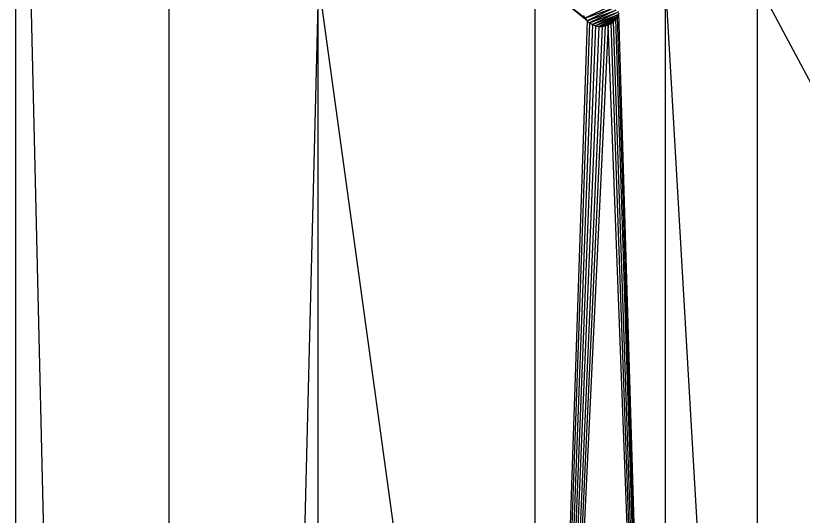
# Model space of a CAD drawing. Header units: millimetres. Extents: x -72 to 40, y 37 to 183.
# Drawn here: x -71.77 to -61.73, y 136.94 to 143.31 of the extents above; entities that cross this region are included whole.
import ezdxf

# ---------------------------------------------------------------- set-up
doc = ezdxf.new("R2010")
doc.units = ezdxf.units.MM
doc.layers.add('Shape2DView002', color=7, linetype='CONTINUOUS')

msp = doc.modelspace()

# ---------------------------------------------------------------- linework, layer by layer
at = {"layer": 'Shape2DView002'}
for p, q in [((-71.769, 65.219), (-71.769, 152.158)), ((-69.813, 67.165), (-71.769, 152.158)), ((-69.813, 67.165), (-69.813, 150.126)), ((-65.15, 123.73), (-67.922, 143.853)), ((-67.922, 143.853), (-67.922, 123.79)), ((-65.15, 123.73), (-65.15, 143.792)), ((-64.489, 143.249), (-65.15, 143.792)), ((-64.516, 143.281), (-65.15, 143.792)), ((-63.49, 123.693), (-63.49, 143.756)), ((-62.316, 123.668), (-63.49, 143.756)), ((-62.316, 123.668), (-62.316, 143.731)), ((-51.534, 123.433), (-62.316, 143.731)), ((-67.922, 143.462), (-69.813, 67.165)), ((-64.184, 143.441), (-64.516, 143.281)), ((-64.516, 143.281), (-64.156, 143.409)), ((-64.156, 143.409), (-64.489, 143.249)), ((-64.538, 143.317), (-64.516, 143.281)), ((-64.489, 143.249), (-64.124, 143.382)), ((-64.124, 143.382), (-64.457, 143.222)), ((-64.457, 143.222), (-64.088, 143.361)), ((-64.088, 143.361), (-64.421, 143.2)), ((-64.421, 143.2), (-64.094, 143.328)), ((-64.096, 143.323), (-64.382, 143.185)), ((-64.382, 143.185), (-64.109, 143.297)), ((-64.123, 143.272), (-64.102, 143.308)), ((-64.102, 143.308), (-64.086, 143.347)), ((-63.49, 123.693), (-64.102, 143.308)), ((-63.49, 123.693), (-64.086, 143.347)), ((-64.489, 143.249), (-65.15, 123.73)), ((-64.457, 143.222), (-65.15, 123.73)), ((-64.421, 143.2), (-65.15, 123.73)), ((-64.219, 143.196), (-65.15, 123.73)), ((-64.516, 143.281), (-64.489, 143.249)), ((-64.489, 143.249), (-64.457, 143.222)), ((-64.457, 143.222), (-64.421, 143.2)), ((-64.421, 143.2), (-64.382, 143.185)), ((-64.115, 143.286), (-64.341, 143.177)), ((-64.341, 143.177), (-64.127, 143.268)), ((-64.141, 143.253), (-64.299, 143.176)), ((-64.299, 143.176), (-64.149, 143.243)), ((-64.173, 143.224), (-64.258, 143.183)), ((-64.258, 143.183), (-64.176, 143.221)), ((-64.258, 143.183), (-64.219, 143.196)), ((-64.219, 143.196), (-64.183, 143.216)), ((-63.49, 123.693), (-64.219, 143.196)), ((-64.183, 143.216), (-64.151, 143.241)), ((-63.49, 123.693), (-64.183, 143.216)), ((-64.151, 143.241), (-64.123, 143.272)), ((-63.49, 123.693), (-64.151, 143.241)), ((-63.49, 123.693), (-64.123, 143.272)), ((-64.382, 143.185), (-65.15, 123.73)), ((-64.258, 143.183), (-65.15, 123.73)), ((-64.341, 143.177), (-65.15, 123.73)), ((-64.299, 143.176), (-65.15, 123.73)), ((-64.382, 143.185), (-64.341, 143.177)), ((-64.341, 143.177), (-64.299, 143.176)), ((-64.299, 143.176), (-64.258, 143.183))]:
    msp.add_line(p, q, dxfattribs=at)

doc.saveas('drawing.dxf')
